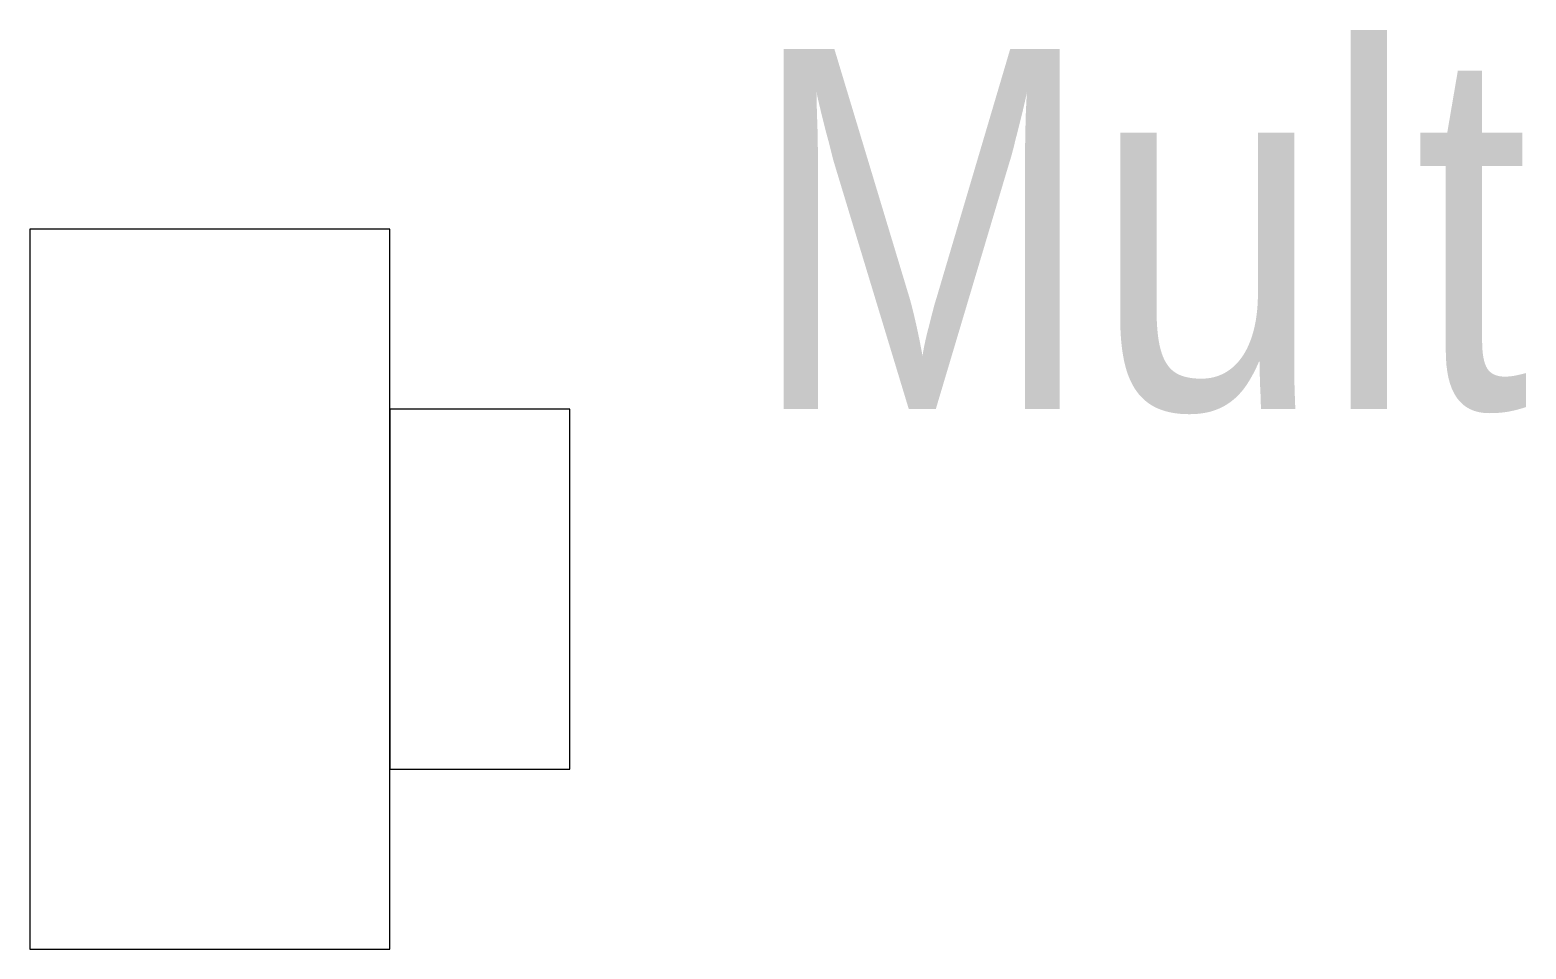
# Model space of a CAD drawing. Header units: inches. Extents: x -0.75 to 1.33, y -0.5 to 0.78.
import ezdxf

# ---------------------------------------------------------------- set-up
doc = ezdxf.new("R2010")
doc.units = ezdxf.units.IN
doc.header["$MEASUREMENT"] = 0
doc.layers.add('Text', color=178, linetype='Continuous', lineweight=25, true_color=0x000000)
doc.styles.add('textstyle0', font='')
doc.styles.get('textstyle0').set_extended_font_data('Ubuntu Condensed')

msp = doc.modelspace()

# ---------------------------------------------------------------- linework, layer by layer
at = {"layer": 'Text'}
for p, q in [((-0.25, 0.5), (-0.75, 0.5)), ((-0.75, 0.5), (-0.75, -0.5)), ((-0.25, -0.5), (-0.25, 0.5)), ((0, 0.25), (-0.25, 0.25)), ((-0.25, 0.25), (-0.25, -0.25)), ((0, -0.25), (0, 0.25)), ((-0.25, -0.25), (0, -0.25)), ((-0.75, -0.5), (-0.25, -0.5))]:
    msp.add_line(p, q, dxfattribs=at)

# ---------------------------------------------------------------- texts
at = {"layer": 'Text', "style": 'textstyle0'}
msp.add_attdef('Mult', (0.25, 0.25), 'Mult', height=0.5, dxfattribs=at)

doc.saveas('drawing.dxf')
